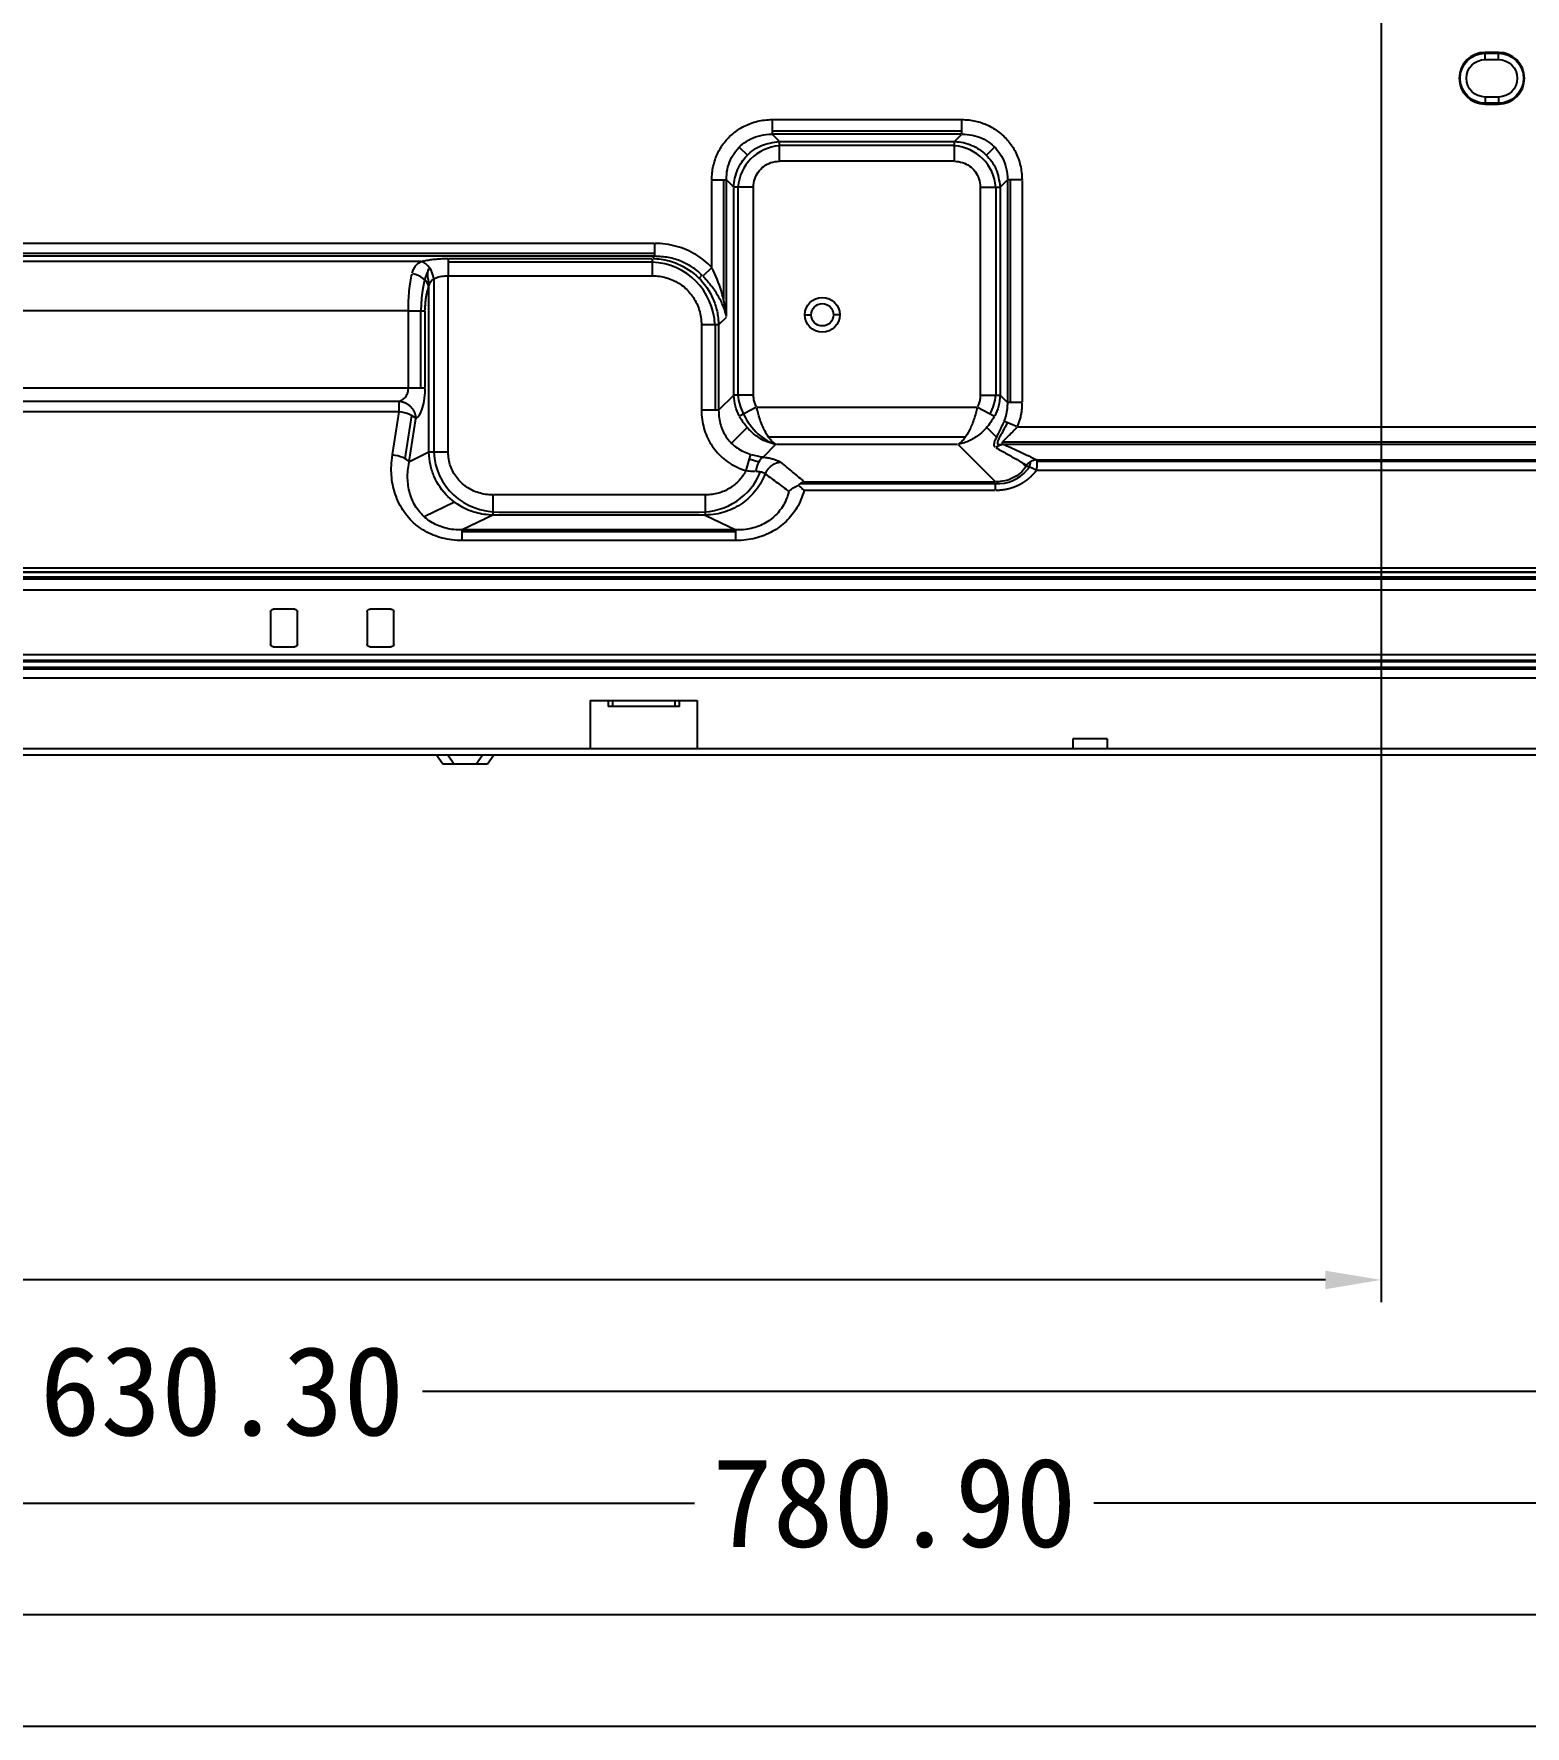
# Model space of a CAD drawing. Header units: millimetres. Extents: x 10037 to 11393, y -913 to 246.
# Drawn here: x 10462.1 to 10629.2, y -754.3 to -564.7 of the extents above; entities that cross this region are included whole.
import ezdxf

# ---------------------------------------------------------------- set-up
doc = ezdxf.new("R2010")
doc.units = ezdxf.units.MM
doc.header["$LTSCALE"] = 46.255
doc.layers.get('0').update_dxf_attribs({"linetype": 'CONTINUOUS'})
doc.layers.add('1', color=7, linetype='CONTINUOUS', true_color=0xffffff)
doc.styles.get("Standard").update_dxf_attribs({"font": 'simfang.ttf'})

msp = doc.modelspace()

# ---------------------------------------------------------------- linework, layer by layer
at = {"color": 7}
for p, q in [((10613.02, -535.5), (10613.02, -706.84)), ((10606.77, -704.34), (10413.08, -704.34)), ((10792.06, -716.84), (10505.64, -716.84)), ((10174.27, -729.34), (10536.1, -729.34)), ((10942.67, -729.34), (10580.83, -729.34)), ((10174.27, -741.84), (10639.01, -741.84)), ((10174.27, -754.34), (10708.37, -754.34))]:
    msp.add_line(p, q, dxfattribs=at)
msp.add_solid([(10606.77, -703.3), (10606.77, -705.38), (10613.02, -704.34)], dxfattribs=at)
at = {"layer": '1', "color": 7, "linetype": 'Continuous'}
for p, q in [((10626.17, -566.8), (10624.67, -566.8)), ((10624.67, -566.8), (10624.67, -566.9)), ((10624.67, -566.9), (10626.17, -566.9)), ((10624.67, -567.55), (10624.67, -566.95)), ((10626.17, -566.8), (10626.17, -566.9)), ((10626.17, -567.6), (10626.17, -566.9)), ((10624.67, -567.6), (10626.17, -567.6)), ((10626.17, -571.8), (10624.67, -571.8)), ((10624.67, -571.8), (10624.67, -572.5)), ((10624.67, -572.6), (10624.67, -572.5)), ((10626.17, -572.5), (10624.67, -572.5)), ((10624.67, -572.6), (10626.17, -572.6)), ((10626.17, -571.85), (10626.17, -572.45)), ((10626.17, -572.6), (10626.17, -572.5)), ((10544.8, -574.33), (10544.8, -575.97)), ((10544.85, -574.33), (10565.98, -574.33)), ((10566.03, -574.33), (10566.03, -575.97)), ((10566.03, -575.63), (10544.8, -575.63)), ((10545.58, -576.75), (10544.84, -576)), ((10565.98, -575.97), (10544.85, -575.97)), ((10565.25, -576.75), (10566, -576)), ((10541.12, -577.4), (10542.04, -578.32)), ((10545.62, -579), (10545.62, -576.78)), ((10565.22, -577.24), (10545.62, -577.24)), ((10545.67, -576.78), (10565.17, -576.78)), ((10565.22, -579), (10565.22, -576.78)), ((10568.8, -578.32), (10569.72, -577.4)), ((10565.17, -579), (10545.67, -579)), ((10538.04, -581.09), (10539.69, -581.09)), ((10538.04, -590.84), (10538.04, -581.14)), ((10539.35, -581.09), (10539.35, -594.4)), ((10539.69, -596.4), (10539.69, -581.14)), ((10540.46, -581.87), (10539.72, -581.12)), ((10542.72, -581.9), (10540.5, -581.9)), ((10540.5, -605.15), (10540.5, -581.95)), ((10540.96, -581.9), (10540.96, -605.2)), ((10542.72, -605.15), (10542.72, -581.95)), ((10568.12, -581.9), (10570.34, -581.9)), ((10568.12, -581.95), (10568.12, -605.15)), ((10569.88, -605.2), (10569.88, -581.9)), ((10570.34, -581.95), (10570.34, -605.2)), ((10570.37, -581.87), (10571.12, -581.12)), ((10572.79, -581.09), (10571.15, -581.09)), ((10571.15, -581.14), (10571.15, -606.01)), ((10571.49, -606.01), (10571.49, -581.09)), ((10572.79, -581.14), (10572.79, -605.96)), ((10531.61, -589.35), (10393.11, -589.35)), ((10531.56, -588.2), (10393.16, -588.2)), ((10531.56, -589.65), (10393.16, -589.65)), ((10531.61, -589.65), (10531.4, -589.86)), ((10531.61, -588.2), (10531.61, -589.65)), ((10505.43, -590.23), (10415.41, -590.23)), ((10508.52, -589.89), (10508.52, -591.83)), ((10531.37, -590.29), (10508.52, -590.29)), ((10508.57, -589.89), (10531.32, -589.89)), ((10531.37, -589.96), (10531.37, -591.83)), ((10538.04, -590.89), (10537.03, -591.86)), ((10506.36, -611.56), (10506.36, -593.09)), ((10506.91, -592.16), (10506.91, -611.61)), ((10508.52, -591.83), (10531.32, -591.83)), ((10508.52, -611.56), (10508.52, -591.83)), ((10536.94, -591.76), (10536.61, -592.09)), ((10504.05, -595.74), (10416.78, -595.74)), ((10504.05, -604.35), (10504.05, -595.74)), ((10504.05, -595.74), (10505.93, -595.74)), ((10505.45, -604.4), (10505.45, -595.74)), ((10505.93, -604.35), (10505.93, -595.79)), ((10539.65, -596.49), (10538.81, -597.33)), ((10548.47, -596.2), (10549.17, -596.2)), ((10552.37, -596.2), (10551.67, -596.2)), ((10538.81, -597.33), (10536.88, -597.33)), ((10536.88, -597.38), (10536.88, -606.84)), ((10538.41, -597.33), (10538.41, -606.89)), ((10538.81, -597.38), (10538.81, -606.84)), ((10416.78, -604.4), (10504.05, -604.4)), ((10504.05, -604.4), (10505.93, -604.4)), ((10503.01, -607.06), (10503.01, -605.88)), ((10540.46, -605.24), (10538.81, -606.89)), ((10542.72, -605.2), (10540.5, -605.2)), ((10542.99, -606.59), (10541.13, -607.56)), ((10543.1, -606.56), (10567.74, -606.56)), ((10567.79, -606.56), (10569.71, -607.56)), ((10568.12, -605.2), (10570.34, -605.2)), ((10570.37, -605.24), (10571.12, -605.98)), ((10572.79, -606.01), (10571.15, -606.01)), ((10503.01, -607.06), (10417.83, -607.06)), ((10502.27, -611.85), (10503.01, -607.06)), ((10504.4, -607.47), (10503.66, -612.31)), ((10504.15, -612.63), (10504.89, -607.84)), ((10538.81, -606.89), (10536.88, -606.89)), ((10572.18, -608.73), (10570.76, -608.12)), ((10540.24, -610.58), (10542, -608.82)), ((10544.37, -609.86), (10566.47, -609.86)), ((10568.84, -608.82), (10569.92, -609.91)), ((10570.62, -610.43), (10694.84, -610.43)), ((10572.29, -608.75), (10695.25, -608.75)), ((10506.36, -611.61), (10504.19, -612.66)), ((10508.52, -611.61), (10506.36, -611.61)), ((10542.39, -611.83), (10541.86, -613.65)), ((10542.24, -612.33), (10543.31, -612.69)), ((10545.19, -610.75), (10543.84, -612.1)), ((10565.56, -610.72), (10545.27, -610.72)), ((10565.65, -610.75), (10569.77, -614.87)), ((10694.49, -610.72), (10570.81, -610.72)), ((10574.5, -612.46), (10986.34, -612.46)), ((10572.74, -612.72), (10573.24, -613.22)), ((10986.39, -613.65), (10574.44, -613.65)), ((10986.38, -612.65), (10574.46, -612.65)), ((10548.01, -615.12), (10569.81, -615.12)), ((10569.76, -615.89), (10548.43, -615.89)), ((10548.44, -614.91), (10569.76, -614.91)), ((10569.81, -615.84), (10569.81, -615.01)), ((10509.22, -617.19), (10505.83, -618.84)), ((10513.52, -616.38), (10513.52, -618.65)), ((10537.26, -616.38), (10513.57, -616.38)), ((10537.31, -616.38), (10537.31, -618.65)), ((10513.52, -618.65), (10510.09, -620.31)), ((10537.26, -618.65), (10513.52, -618.65)), ((10514.22, -618.31), (10536.62, -618.31)), ((10537.31, -618.65), (10540.75, -620.31)), ((10540.7, -620.31), (10510.09, -620.31)), ((10510.09, -621.5), (10510.09, -620.31)), ((10510.09, -620.5), (10540.7, -620.5)), ((10540.7, -621.5), (10510.14, -621.5)), ((10540.75, -621.5), (10540.75, -620.31)), ((11328.57, -625.6), (10232.27, -625.6)), ((11223.31, -625.06), (10337.53, -625.06)), ((10337.55, -624.99), (11223.28, -624.99)), ((11222.15, -624.59), (10338.69, -624.59)), ((11328.57, -625.81), (10232.27, -625.81)), ((11328.57, -627.07), (10232.27, -627.07)), ((10488.62, -629.5), (10488.62, -633.1)), ((10491.32, -629.2), (10488.92, -629.2)), ((10491.62, -633.1), (10491.62, -629.5)), ((10499.42, -629.5), (10499.42, -633.1)), ((10502.12, -629.2), (10499.72, -629.2)), ((10502.42, -633.1), (10502.42, -629.5)), ((10231.09, -634.26), (11329.75, -634.26)), ((11329.75, -634.93), (10231.09, -634.93)), ((10231.09, -635.05), (11329.75, -635.05)), ((10488.92, -633.4), (10491.32, -633.4)), ((10499.72, -633.4), (10502.12, -633.4)), ((11383.48, -635.73), (10177.36, -635.73)), ((11383.48, -635.9), (10177.36, -635.9)), ((11383.48, -636.91), (10177.36, -636.91)), ((10524.42, -639.4), (10526.42, -639.4)), ((10524.42, -639.4), (10524.42, -644.8)), ((10526.42, -639.4), (10526.42, -640.1)), ((10526.42, -639.4), (10526.92, -639.4)), ((10526.92, -640.1), (10526.42, -640.1)), ((10526.92, -639.4), (10533.92, -639.4)), ((10526.92, -639.45), (10526.92, -640.05)), ((10533.92, -640.1), (10526.92, -640.1)), ((10533.92, -639.4), (10534.42, -639.4)), ((10533.92, -640.05), (10533.92, -639.45)), ((10534.42, -640.1), (10533.92, -640.1)), ((10534.42, -639.4), (10536.42, -639.4)), ((10534.42, -640.1), (10534.42, -639.4)), ((10536.42, -639.4), (10536.42, -644.8)), ((10578.49, -643.7), (10578.49, -644.8)), ((10582.34, -643.7), (10578.49, -643.7)), ((10582.34, -643.7), (10582.34, -644.8)), ((10175.02, -644.8), (11385.82, -644.8)), ((10175.02, -645.5), (11385.82, -645.5)), ((10507.22, -645.5), (10507.92, -646.5)), ((10507.92, -646.5), (10509.15, -646.5)), ((10509.12, -646.46), (10508.48, -645.54)), ((10509.15, -646.5), (10511.69, -646.5)), ((10511.69, -646.5), (10512.92, -646.5)), ((10512.36, -645.54), (10511.72, -646.46)), ((10512.92, -646.5), (10513.62, -645.5))]:
    msp.add_line(p, q, dxfattribs=at)
for centre, start, end in [((10624.67, -569.7), 90, 270), ((10626.17, -569.7), 270, 90)]:
    msp.add_arc(centre, 2.9, start, end, dxfattribs=at)
at = {"layer": '1', "color": 7, "linetype": 'Continuous', "extrusion": (0, 0, -1)}
for centre, radius, start, end in [((-10624.67, -569.7), 2.8, 270, 90), ((-10626.17, -569.7), 2.8, 90, 270), ((-10624.67, -569.7), 2.1, 270, 90), ((-10626.17, -569.7), 2.1, 90, 270), ((-10550.42, -596.2), 1.95, 0, 180), ((-10550.42, -596.2), 1.25, 0, 180), ((-10550.42, -596.2), 1.95, 180, 0), ((-10550.42, -596.2), 1.25, 180, 0), ((-10488.92, -629.5), 0.3, 0, 90), ((-10491.32, -629.5), 0.3, 90, 180), ((-10499.72, -629.5), 0.3, 0, 90), ((-10502.12, -629.5), 0.3, 90, 180), ((-10488.92, -633.1), 0.3, 270, 0), ((-10491.32, -633.1), 0.3, 180, 270), ((-10499.72, -633.1), 0.3, 270, 0), ((-10502.12, -633.1), 0.3, 180, 270)]:
    msp.add_arc(centre, radius, start, end, dxfattribs=at)
at = {"layer": '1', "color": 7, "linetype": 'Continuous'}
for centre, major_axis, ratio, start_param, end_param in [((10546.44, -582.73), (-4.01, 4.01), 0.935113, 5.615074, 6.951296), ((10564.39, -582.73), (4.01, 4.01), 0.935113, 5.615074, 6.951296), ((10504.48, -593.04), (-1.86, 0.72), 0.705394, 3.645126, 4.946), ((10507.53, -595.74), (0, 5.7), 0.36397, 0.594142, 1.570796), ((10505.48, -592.16), (-0.52, 1.93), 0.694347, 4.528657, 5.868752), ((10530.44, -598.26), (-5.82, -5.82), 0.935113, 2.439757, 3.843429), ((10546.44, -604.38), (-4.01, -4.01), 0.935113, 5.615074, 6.027356), ((10564.39, -604.38), (4.01, -4.01), 0.935113, 0.25583, 0.66811), ((10503.01, -607.84), (-1.98, 0.31), 0.386839, 3.521569, 4.772083), ((10502.26, -612.68), (-1.98, 0.31), 0.386839, 3.521566, 4.772083), ((10514.68, -610.9), (-7.09, -3.43), 0.927053, 5.897177, 7.372438), ((10543.8, -614.07), (0.26, 1.98), 0.443091, 0.34862, 1.460282), ((10570.75, -612.4), (0.69, 1.56), 0.9162, 0.46744, 1.058836), ((10536.16, -610.9), (7.09, -3.43), 0.927053, 5.193933, 6.366014), ((10568.95, -608.93), (-3.32, 5.59), 0.801729, 2.657593, 3.408611)]:
    msp.add_ellipse(centre, major_axis=major_axis, ratio=ratio, start_param=start_param, end_param=end_param, dxfattribs=at)
for points, degree in [([(10538.04, -581.09), (10538.04, -580.55), (10538.16, -579.53), (10538.63, -578.14), (10539.39, -576.88), (10540.41, -575.83), (10541.63, -575.02), (10543.13, -574.46), (10544.23, -574.33), (10544.8, -574.33)], 3), ([(10566.03, -574.33), (10566.57, -574.33), (10567.59, -574.44), (10568.98, -574.92), (10570.23, -575.68), (10571.29, -576.69), (10572.1, -577.91), (10572.66, -579.41), (10572.79, -580.51), (10572.79, -581.09)], 3), ([(10542.72, -581.9), (10542.72, -581.58), (10542.82, -580.97), (10543.21, -580.18), (10543.83, -579.54), (10544.64, -579.11), (10545.28, -579), (10545.62, -579)], 3), ([(10565.22, -579), (10565.54, -579), (10566.15, -579.1), (10566.94, -579.5), (10567.58, -580.11), (10568.01, -580.93), (10568.12, -581.56), (10568.12, -581.9)], 3), ([(10538.04, -590.89), (10537.77, -590.61), (10537.2, -590.09), (10536.26, -589.44), (10535.23, -588.91), (10534.09, -588.51), (10532.87, -588.26), (10532.04, -588.2), (10531.61, -588.2)], 3), ([(10505.48, -590.23), (10505.64, -590.19), (10505.97, -590.11), (10506.53, -590.02), (10507.15, -589.95), (10507.83, -589.9), (10508.29, -589.89), (10508.52, -589.89)], 3), ([(10539.68, -596.4), (10539.5, -594.51), (10538.91, -592.58), (10538.04, -590.89)], 3), ([(10531.37, -591.83), (10531.64, -591.83), (10532.17, -591.86), (10532.94, -592.03), (10533.67, -592.29), (10534.35, -592.65), (10534.98, -593.11), (10535.52, -593.65), (10535.99, -594.26), (10536.37, -594.94), (10536.65, -595.67), (10536.83, -596.48), (10536.88, -597.04), (10536.88, -597.33)], 3), ([(10417.83, -605.88), (10446.22, -605.88), (10474.62, -605.88), (10503.01, -605.88)], 3), ([(10571.15, -606.01), (10571.15, -606.14), (10571.15, -606.39), (10571.12, -606.75), (10571.07, -607.1), (10570.99, -607.45), (10570.89, -607.79), (10570.81, -608.01), (10570.76, -608.12)], 3), ([(10572.79, -606.01), (10572.79, -606.18), (10572.78, -606.49), (10572.74, -606.96), (10572.66, -607.43), (10572.55, -607.88), (10572.41, -608.32), (10572.3, -608.61), (10572.24, -608.75)], 3), ([(10536.88, -606.89), (10536.88, -607.25), (10536.93, -607.95), (10537.14, -608.92), (10537.48, -609.86), (10537.94, -610.72), (10538.51, -611.5), (10539.18, -612.19), (10539.97, -612.8), (10540.87, -613.31), (10541.52, -613.55), (10541.86, -613.65)], 3), ([(10541.6, -607.34), (10542.44, -609.07), (10543.82, -610.31), (10545.22, -610.72)], 3), ([(10510.09, -621.5), (10509.69, -621.5), (10508.92, -621.45), (10507.84, -621.24), (10506.82, -620.9), (10505.89, -620.44), (10505.03, -619.87), (10504.24, -619.15), (10503.55, -618.3), (10502.97, -617.32), (10502.55, -616.28), (10502.27, -615.2), (10502.14, -614.18), (10502.12, -613.13), (10502.2, -612.32), (10502.26, -611.9)], 3), ([(10513.52, -616.38), (10513.24, -616.38), (10512.7, -616.34), (10511.93, -616.17), (10511.2, -615.88), (10510.54, -615.49), (10509.96, -615.02), (10509.45, -614.46), (10509.05, -613.83), (10508.75, -613.15), (10508.56, -612.4), (10508.52, -611.88), (10508.52, -611.61)], 3), ([(10543.8, -612.14), (10543.99, -612.16), (10544.34, -612.22), (10544.8, -612.32), (10545.2, -612.44), (10545.53, -612.58), (10545.69, -612.68), (10545.75, -612.73)], 3), ([(10570.75, -610.72), (10571.23, -610.93), (10572.12, -611.34), (10573.34, -611.92), (10574.09, -612.28), (10574.44, -612.46)], 3), ([(10544.02, -614.01), (10544.49, -614.36), (10545.41, -615.04), (10546.26, -615.68), (10546.67, -615.99)], 3), ([(10545.75, -612.73), (10546.23, -613.12), (10547.14, -613.87), (10547.98, -614.57), (10548.39, -614.91)], 3), ([(10574.36, -613.69), (10573.96, -614.2), (10573.46, -614.62)], 2), ([(10548.38, -615.89), (10548.28, -616.24), (10548.05, -616.91), (10547.59, -617.83), (10547.03, -618.64), (10546.38, -619.36), (10545.65, -619.98), (10544.83, -620.51), (10543.93, -620.94), (10542.94, -621.26), (10541.91, -621.45), (10541.15, -621.5), (10540.75, -621.5)], 3), ([(10548.39, -614.91), (10548.27, -614.94), (10548.05, -615.05), (10547.84, -615.2), (10547.74, -615.29)], 3), ([(10571.17, -615.74), (10570.53, -615.88), (10569.86, -615.89)], 2)]:
    msp.add_open_spline(points, degree=degree, dxfattribs=at)
for points, degree, knots in [([(10539.68, -581.04), (10539.68, -580.66), (10539.75, -579.9), (10540.09, -578.82), (10540.66, -577.86), (10541.44, -577.06), (10542.4, -576.44), (10543.53, -576.05), (10544.34, -575.96), (10544.75, -575.97)], 3, [0, 0, 0, 0, 0.14109, 0.280905, 0.419313, 0.557347, 0.697561, 0.847528, 1, 1, 1, 1]), ([(10566.08, -575.97), (10566.46, -575.96), (10567.22, -576.03), (10568.3, -576.38), (10569.26, -576.95), (10570.06, -577.72), (10570.68, -578.68), (10571.07, -579.81), (10571.16, -580.63), (10571.15, -581.04)], 3, [0, 0, 0, 0, 0.14109, 0.280905, 0.419313, 0.557347, 0.697561, 0.847528, 1, 1, 1, 1]), ([(10540.5, -581.85), (10540.53, -581.53), (10540.59, -580.88), (10540.9, -579.94), (10541.37, -579.09), (10542.18, -578.09), (10543.56, -577.08), (10544.89, -576.88), (10545.57, -576.79)], 3, [0, 0, 0, 0, 0.123573, 0.250119, 0.373164, 0.492869, 0.742001, 1, 1, 1, 1]), ([(10565.27, -576.79), (10565.59, -576.81), (10566.24, -576.87), (10567.18, -577.19), (10568.03, -577.65), (10569.03, -578.47), (10570.04, -579.85), (10570.23, -581.17), (10570.33, -581.85)], 3, [0, 0, 0, 0, 0.123573, 0.250119, 0.373164, 0.492869, 0.742001, 1, 1, 1, 1]), ([(10537, -591.83), (10536.78, -591.62), (10536.33, -591.18), (10535.53, -590.65), (10534.5, -590.13), (10533.19, -589.72), (10532.15, -589.68), (10531.61, -589.65)], 3, [0, 0, 0, 0, 0.152434, 0.314389, 0.478398, 0.731721, 1, 1, 1, 1]), ([(10504.49, -591.52), (10504.54, -591.37), (10504.63, -591.06), (10504.85, -590.7), (10505.11, -590.42), (10505.33, -590.3), (10505.44, -590.25)], 3, [0, 0, 0, 0, 0.253463, 0.518871, 0.779941, 1, 1, 1, 1]), ([(10506.39, -592.78), (10506.31, -592.47), (10506.25, -592.18), (10506.2, -591.59), (10506.23, -591.29), (10506.35, -591.05)], 3, [0, 0, 0, 0, 0.453779, 0.453779, 1, 1, 1, 1]), ([(10531.42, -589.9), (10531.74, -589.91), (10532.37, -589.95), (10533.3, -590.15), (10534.8, -590.67), (10536.69, -591.91), (10538.07, -593.94), (10538.69, -595.81), (10538.77, -596.82), (10538.81, -597.33)], 3, [0, 0, 0, 0, 0.081687, 0.165308, 0.246409, 0.4917, 0.738024, 0.865821, 1, 1, 1, 1]), ([(10504.05, -595.74), (10504.06, -595.36), (10504.07, -594.6), (10504.15, -593.5), (10504.28, -592.47), (10504.4, -591.91), (10504.47, -591.63)], 3, [0, 0, 0, 0, 0.244379, 0.492509, 0.746656, 1, 1, 1, 1]), ([(10505.93, -595.69), (10505.93, -595.53), (10505.94, -595.22), (10505.98, -594.76), (10506.03, -594.3), (10506.11, -593.85), (10506.22, -593.42), (10506.31, -593.16), (10506.36, -593.04)], 3, [0, 0, 0, 0, 0.152914, 0.322332, 0.491749, 0.661166, 0.830583, 1, 1, 1, 1]), ([(10506.36, -593.04), (10506.38, -592.92), (10506.44, -592.72), (10506.55, -592.46), (10506.69, -592.29), (10506.8, -592.22), (10506.85, -592.19)], 3, [0, 0, 0, 0, 0.274933, 0.544944, 0.806391, 1, 1, 1, 1]), ([(10506.94, -592.14), (10507.01, -592.11), (10507.17, -592.04), (10507.46, -591.95), (10507.79, -591.88), (10508.15, -591.84), (10508.4, -591.83), (10508.52, -591.83)], 3, [0, 0, 0, 0, 0.169154, 0.371595, 0.578176, 0.789333, 1, 1, 1, 1]), ([(10539.67, -596.38), (10539.62, -596.16), (10539.51, -595.72), (10539.19, -594.87), (10538.67, -593.88), (10538, -592.96), (10537.46, -592.31), (10537.19, -592.02), (10537.06, -591.89)], 3, [0, 0, 0, 0, 0.138948, 0.287024, 0.556212, 0.793816, 0.903825, 1, 1, 1, 1]), ([(10503.01, -605.88), (10503.15, -605.83), (10503.43, -605.73), (10503.77, -605.39), (10504.01, -604.93), (10504.04, -604.57), (10504.05, -604.4)], 3, [0, 0, 0, 0, 0.288731, 0.549462, 0.783548, 1, 1, 1, 1]), ([(10504.89, -607.84), (10504.97, -607.79), (10505.11, -607.69), (10505.38, -607.33), (10505.66, -606.67), (10505.84, -605.77), (10505.92, -605.01), (10505.93, -604.63), (10505.93, -604.45)], 3, [0, 0, 0, 0, 0.141805, 0.268145, 0.522758, 0.768404, 0.889839, 1, 1, 1, 1]), ([(10541.11, -607.52), (10540.94, -607.17), (10540.61, -606.44), (10540.54, -605.66), (10540.5, -605.25)], 3, [0, 0, 0, 0, 0.488071, 1, 1, 1, 1]), ([(10543.03, -606.52), (10542.95, -606.37), (10542.83, -606.05), (10542.74, -605.61), (10542.72, -605.33), (10542.72, -605.2)], 3, [0, 0, 0, 0, 0.312924, 0.656462, 1, 1, 1, 1]), ([(10545.18, -610.69), (10545.06, -610.61), (10544.79, -610.42), (10544.38, -609.92), (10543.9, -609.1), (10543.42, -607.97), (10543.17, -607.02), (10543.06, -606.6)], 3, [0, 0, 0, 0, 0.149899, 0.3223, 0.502772, 0.778722, 1, 1, 1, 1]), ([(10567.78, -606.61), (10567.73, -606.81), (10567.61, -607.25), (10567.34, -608.13), (10566.91, -609.18), (10566.4, -610), (10565.98, -610.48), (10565.76, -610.63), (10565.66, -610.69)], 3, [0, 0, 0, 0, 0.106947, 0.23163, 0.477572, 0.736774, 0.881275, 1, 1, 1, 1]), ([(10568.12, -605.2), (10568.12, -605.37), (10568.09, -605.7), (10567.98, -606.14), (10567.87, -606.4), (10567.81, -606.52)], 3, [0, 0, 0, 0, 0.346214, 0.692428, 1, 1, 1, 1]), ([(10570.34, -605.2), (10570.3, -605.62), (10570.23, -606.43), (10569.89, -607.17), (10569.73, -607.52)], 3, [0, 0, 0, 0, 0.522932, 1, 1, 1, 1]), ([(10538.81, -606.89), (10538.81, -607.18), (10538.83, -607.75), (10539.07, -608.82), (10539.66, -610.05), (10540.64, -611.01), (10541.57, -611.55), (10542.09, -611.73), (10542.34, -611.81)], 3, [0, 0, 0, 0, 0.133753, 0.26043, 0.505548, 0.748489, 0.876344, 1, 1, 1, 1]), ([(10545.16, -610.7), (10544.85, -610.63), (10544.27, -610.49), (10543.5, -610.1), (10542.68, -609.53), (10541.84, -608.73), (10541.37, -607.95), (10541.15, -607.6)], 3, [0, 0, 0, 0, 0.195899, 0.371056, 0.511883, 0.775258, 1, 1, 1, 1]), ([(10569.69, -607.6), (10569.56, -607.82), (10569.28, -608.29), (10568.73, -608.96), (10567.96, -609.7), (10567.14, -610.22), (10566.32, -610.56), (10565.9, -610.66), (10565.68, -610.7)], 3, [0, 0, 0, 0, 0.138768, 0.297008, 0.467926, 0.729426, 0.857848, 1, 1, 1, 1]), ([(10570.74, -608.18), (10570.7, -608.28), (10570.59, -608.53), (10570.38, -608.98), (10570.15, -609.47), (10569.92, -609.91), (10569.77, -610.24), (10569.68, -610.5), (10569.63, -610.73), (10569.66, -610.93), (10569.75, -611.01), (10569.8, -611.05)], 3, [0, 0, 0, 0, 0.07459, 0.176184, 0.332369, 0.464657, 0.576836, 0.67339, 0.770758, 0.887994, 1, 1, 1, 1]), ([(10571.15, -608.28), (10571.04, -608.51), (10570.92, -608.74), (10570.68, -609.2), (10570.54, -609.44), (10570.32, -609.84), (10570.22, -610.01), (10570.1, -610.27), (10570.06, -610.37), (10570.03, -610.54), (10570.03, -610.61), (10570.09, -610.7), (10570.14, -610.73), (10570.29, -610.76), (10570.41, -610.75), (10570.58, -610.71), (10570.62, -610.7), (10570.66, -610.69)], 3, [0, 0, 0, 0, 0.167649, 0.167649, 0.351492, 0.351492, 0.501723, 0.501723, 0.609526, 0.609526, 0.718645, 0.718645, 0.812122, 0.812122, 0.958687, 0.958687, 1, 1, 1, 1]), ([(10572.19, -608.81), (10572.05, -608.98), (10571.84, -609.22), (10571.56, -609.51), (10571.31, -609.74), (10571.06, -609.98), (10570.77, -610.25), (10570.57, -610.47), (10570.56, -610.64), (10570.65, -610.68), (10570.71, -610.7)], 3, [0, 0, 0, 0, 0.202219, 0.298053, 0.384352, 0.530711, 0.645559, 0.816098, 0.907538, 1, 1, 1, 1]), ([(10513.52, -618.65), (10513.19, -618.63), (10512.54, -618.59), (10511.62, -618.39), (10510.18, -617.89), (10508.37, -616.7), (10507.05, -614.77), (10506.46, -613.02), (10506.39, -612.08), (10506.36, -611.61)], 3, [0, 0, 0, 0, 0.090492, 0.176008, 0.256582, 0.503368, 0.746985, 0.872287, 1, 1, 1, 1]), ([(10542.44, -611.84), (10542.67, -611.9), (10543.12, -612.02), (10543.54, -612.09), (10543.75, -612.13)], 3, [0, 0, 0, 0, 0.49578, 1, 1, 1, 1]), ([(10569.89, -611.11), (10570.3, -611.33), (10571.09, -611.77), (10572.2, -612.41), (10572.91, -612.82), (10573.24, -613.02)], 3, [0, 0, 0, 0, 0.348505, 0.69045, 1, 1, 1, 1]), ([(10510.09, -620.31), (10509.77, -620.32), (10509.17, -620.29), (10508.29, -620.14), (10507.47, -619.87), (10506.73, -619.51), (10506.05, -619.05), (10505.44, -618.48), (10504.91, -617.8), (10504.49, -617.03), (10504.2, -616.21), (10504.02, -615.36), (10503.95, -614.5), (10503.98, -613.63), (10504.07, -613.04), (10504.13, -612.73)], 3, [0, 0, 0, 0, 0.077943, 0.151997, 0.224287, 0.295, 0.366029, 0.439692, 0.517142, 0.597445, 0.67871, 0.758893, 0.835995, 0.915234, 1, 1, 1, 1]), ([(10541.83, -613.69), (10541.74, -613.88), (10541.53, -614.25), (10541.12, -614.76), (10540.63, -615.23), (10540.08, -615.63), (10539.46, -615.96), (10538.79, -616.2), (10538.07, -616.35), (10537.57, -616.38), (10537.31, -616.38)], 3, [0, 0, 0, 0, 0.116747, 0.242926, 0.369105, 0.495284, 0.621463, 0.747642, 0.873821, 1, 1, 1, 1]), ([(10544, -614.06), (10543.87, -614.37), (10543.59, -614.99), (10542.81, -616.15), (10541.52, -617.4), (10539.89, -618.21), (10538.46, -618.58), (10537.7, -618.62), (10537.31, -618.65)], 3, [0, 0, 0, 0, 0.116086, 0.238218, 0.48423, 0.735291, 0.862708, 1, 1, 1, 1]), ([(10541.91, -613.66), (10542.01, -613.67), (10542.25, -613.7), (10542.58, -613.73), (10542.81, -613.73), (10542.91, -613.73)], 3, [0, 0, 0, 0, 0.31445, 0.68034, 1, 1, 1, 1]), ([(10543.01, -613.73), (10543.09, -613.74), (10543.27, -613.74), (10543.51, -613.78), (10543.73, -613.84), (10543.88, -613.91), (10543.96, -613.96), (10543.98, -613.98)], 3, [0, 0, 0, 0, 0.186368, 0.404124, 0.624572, 0.850581, 1, 1, 1, 1]), ([(10573.23, -613.24), (10573.04, -613.5), (10572.61, -613.97), (10571.8, -614.52), (10570.86, -614.85), (10570.19, -614.91), (10569.86, -614.91)], 3, [0, 0, 0, 0, 0.255176, 0.501979, 0.751585, 1, 1, 1, 1]), ([(10573.28, -613.05), (10573.29, -613.05), (10573.3, -613.06), (10573.3, -613.07), (10573.31, -613.09), (10573.3, -613.1), (10573.3, -613.12), (10573.29, -613.14), (10573.29, -613.15), (10573.28, -613.15)], 3, [0, 0, 0, 0, 0.189698, 0.360312, 0.511783, 0.650546, 0.785735, 0.926551, 1, 1, 1, 1]), ([(10573.34, -613.62), (10573.42, -613.53), (10573.49, -613.43), (10573.7, -613.08), (10573.76, -612.84), (10573.74, -612.67)], 3, [0, 0, 0, 0, 0.275449, 0.275449, 1, 1, 1, 1]), ([(10574.45, -612.51), (10574.46, -612.55), (10574.46, -612.64), (10574.46, -612.89), (10574.44, -613.2), (10574.41, -613.47), (10574.4, -613.6)], 3, [0, 0, 0, 0, 0.259946, 0.481356, 0.755383, 1, 1, 1, 1]), ([(10546.66, -616.04), (10546.65, -616.08), (10546.57, -616.4), (10546.37, -616.98), (10545.97, -617.73), (10545.48, -618.38), (10544.91, -618.95), (10544.25, -619.43), (10543.5, -619.82), (10542.68, -620.1), (10541.78, -620.28), (10541.13, -620.32), (10540.78, -620.31), (10540.75, -620.31)], 3, [0, 0, 0, 0, 0.014228, 0.131833, 0.242944, 0.348883, 0.451718, 0.553935, 0.657725, 0.76406, 0.872994, 0.990328, 1, 1, 1, 1]), ([(10546.67, -615.99), (10546.75, -615.92), (10546.89, -615.77), (10547.23, -615.51), (10547.54, -615.38), (10547.74, -615.29)], 3, [0, 0, 0, 0, 0.26379, 0.519978, 1, 1, 1, 1]), ([(10547.74, -615.29), (10547.85, -615.38), (10548.06, -615.55), (10548.27, -615.78), (10548.38, -615.89)], 3, [0, 0, 0, 0, 0.496822, 1, 1, 1, 1]), ([(10573.46, -614.62), (10572.96, -615.02), (10572.39, -615.3), (10571.81, -615.59), (10571.17, -615.74)], 2, [0.2452217, 0.2452217, 0.2452217, 0.4998325, 0.4998325, 0.7544432, 0.7544432, 0.7544432])]:
    msp.add_open_spline(points, degree=degree, knots=knots, dxfattribs=at)
for points, weights in [([(10503.01, -605.88), (10504.06, -605.94), (10504.82, -606.75), (10504.89, -607.84)], [1.15696679486, 0.947674466268, 0.947677735096, 1.15697660135]), ([(10545.7, -612.74), (10544.97, -612.82), (10544.36, -613.27), (10544.04, -613.97)], [1.07878546075, 0.973641586695, 0.973738268569, 1.07907550637]), ([(10574.35, -613.62), (10573.94, -613.36), (10573.57, -613.21), (10573.31, -613.2)], [1.05095156133, 0.985295431865, 0.983092618018, 1.04434311978]), ([(10574.39, -612.46), (10573.98, -612.5), (10573.61, -612.69), (10573.32, -613.01)], [1.02306883275, 0.98479595442, 0.994146201356, 1.05111957355])]:
    msp.add_rational_spline(points, weights, degree=3, dxfattribs=at)

# ---------------------------------------------------------------- texts
at = {"color": 7, "char_height": 10, "attachment_point": 5}
for s, insert in [('\\A1;630.30', (10483.17, -716.84)), ('\\A1;780.90', (10558.47, -729.34))]:
    msp.add_mtext(s, dxfattribs=dict(at, insert=insert))

doc.saveas('drawing.dxf')
